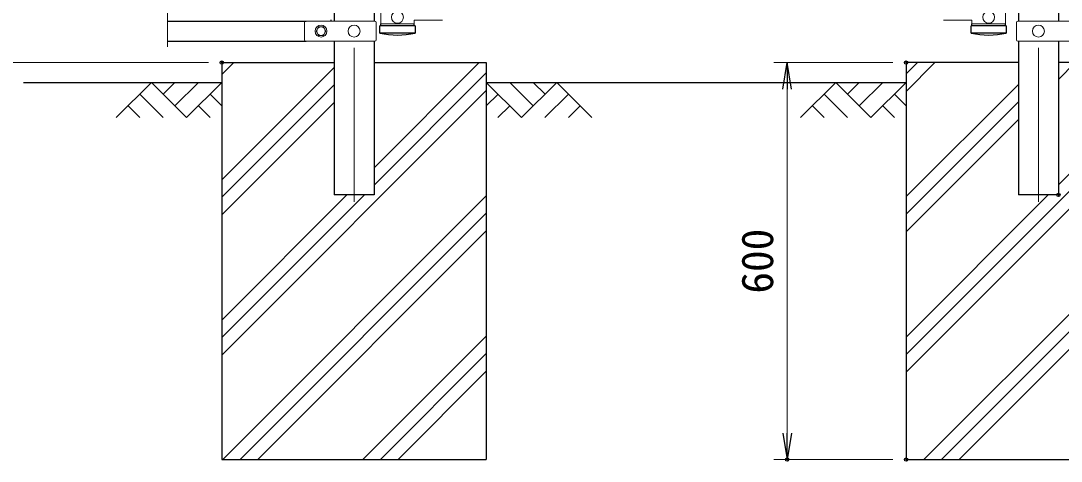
# Model space of a CAD drawing. Units: millimetres, scale not verified. Extents: x -4199 to 4201, y -2969 to 2971.
# Drawn here: x -3407 to -1833, y -783 to -118 of the extents above; entities that cross this region are included whole.
import ezdxf
from ezdxf.enums import TextEntityAlignment as Align

# ---------------------------------------------------------------- set-up
doc = ezdxf.new("R2010")
doc.units = ezdxf.units.MM
doc.header["$LTSCALE"] = 10
doc.header["$PDMODE"] = 32
doc.header["$PDSIZE"] = 5
doc.linetypes.add('USER1', pattern=[50.8, 31.75, -6.35, 6.35, -6.35])
for name, color, linetype, lineweight in [('0-0_D-STR1', 1, 'Continuous', 25), ('0-1_D-STR3', 3, 'Continuous', 13), ('0-2_D-BMK', 2, 'USER1', 13), ('0-3_D-STR-DIM', 7, 'Continuous', 13), ('0-7_D-BGD', 7, 'Continuous', 25), ('0-8_D-DCR-HCH', 7, 'Continuous', 13), ('0-9_D-STR4', 7, 'Continuous', 25)]:
    doc.layers.add(name, color=color, linetype=linetype, lineweight=lineweight)
doc.layers.add('0-4_0', color=7, linetype='Continuous')
doc.layers.add('0-5_Defpoints', color=8, linetype='Continuous')
doc.styles.add('ＭＳ ゴシック', font='')
doc.styles.get('ＭＳ ゴシック').set_extended_font_data('MS Gothic')

# ---------------------------------------------------------------- blocks, each defined once
blk = doc.blocks.new('_Open')
at = {"layer": '0-4_0'}
blk.add_line((-10, 1.667), (0, 0), dxfattribs=at)
blk.add_lwpolyline([(-10, -1.667), (0, 0), (-10, 0)], dxfattribs=at)

msp = doc.modelspace()

# ---------------------------------------------------------------- linework, layer by layer
at = {"layer": '0-0_D-STR1'}
for p, q in [((-2932.74, 321.5), (-2932.74, -118.26)), ((-2872.24, 321.5), (-2872.24, -118.26)), ((-1897.74, -65.46), (-1897.74, -118.26)), ((-1837.24, -65.46), (-1837.24, -118.26)), ((-3184.45, -118.26), (-2975.14, -118.26)), ((-2937.49, -116.01), (-2937.49, -118.26)), ((-2810.24, -125.25), (-2863.44, -125.25)), ((-2863.44, -136.25), (-2863.44, -125.25)), ((-2862.24, -125.25), (-2862.24, -122.25)), ((-2811.44, -125.25), (-2811.44, -122.25)), ((-2810.24, -125.25), (-2810.24, -136.25)), ((-1916.04, -125.25), (-1969.24, -125.25)), ((-1969.24, -136.25), (-1969.24, -125.25)), ((-1968.04, -125.25), (-1968.04, -122.25)), ((-1917.24, -125.25), (-1917.24, -122.25)), ((-1916.04, -125.25), (-1916.04, -136.25)), ((-2810.24, -136.25), (-2863.44, -136.25)), ((-1916.04, -136.25), (-1969.24, -136.25)), ((-3184.45, -148.26), (-2975.14, -148.26)), ((-2932.74, -148.26), (-2932.74, -380.76)), ((-2872.24, -148.26), (-2872.24, -380.76)), ((-1897.74, -148.26), (-1897.74, -380.76)), ((-1837.24, -148.26), (-1837.24, -380.76)), ((-2872.24, -380.76), (-2932.74, -380.76)), ((-1837.24, -380.76), (-1897.74, -380.76))]:
    msp.add_line(p, q, dxfattribs=at)
for centre in [(-2836.84, -19.82), (-1942.64, -19.82)]:
    msp.add_arc(centre, 119.43, 257.13052, 282.86948, dxfattribs=at)
at = {"layer": '0-1_D-STR3'}
for p, q in [((-2977.49, -120.26), (-2977.49, -146.26)), ((-2975.49, -118.26), (-2871.16, -118.26)), ((-2869.16, -120.26), (-2869.16, -146.26)), ((-1900.82, -120.26), (-1900.82, -146.26)), ((-1794.49, -118.26), (-1898.82, -118.26)), ((-2975.49, -148.26), (-2871.16, -148.26)), ((-1794.49, -148.26), (-1898.82, -148.26))]:
    msp.add_line(p, q, dxfattribs=at)
for points in [[(-2811.44, -77.25), (-2862.24, -77.25), (-2862.24, -122.25), (-2811.44, -122.25), (-2811.44, -116.75), (-2768.69, -116.75)], [(-1968.04, -77.25), (-1917.24, -77.25), (-1917.24, -122.25), (-1968.04, -122.25), (-1968.04, -116.75), (-2010.79, -116.75)]]:
    msp.add_lwpolyline(points, dxfattribs=at)
msp.add_lwpolyline([(-2959.99, -133.26), (-2956.25, -126.76), (-2948.73, -126.76), (-2944.99, -133.26), (-2948.73, -139.76), (-2956.25, -139.76)], close=True, dxfattribs=at)
for centre, radius in [((-2836.84, -112.25), 9), ((-1942.64, -112.25), 9), ((-2952.49, -133.26), 9), ((-2902.49, -133.26), 9), ((-1867.49, -133.26), 9), ((-2952.49, -133.26), 6.5)]:
    msp.add_circle(centre, radius, dxfattribs=at)
for centre, start, end in [((-2975.49, -120.26), 90, 180), ((-2871.16, -120.26), 0, 90), ((-1898.82, -120.26), 90, 180), ((-2975.49, -146.26), 180, 270), ((-2871.16, -146.26), 270, 0), ((-1898.82, -146.26), 180, 270)]:
    msp.add_arc(centre, 2, start, end, dxfattribs=at)
at = {"layer": '0-2_D-BMK'}
for p, q in [((-2902.49, 857.48), (-2902.49, -391.33)), ((-1867.49, 857.48), (-1867.49, -391.33))]:
    msp.add_line(p, q, dxfattribs=at)
at = {"layer": '0-3_D-STR-DIM'}
for p, q in [((-3184.45, -156.96), (-3184.45, 346.34)), ((-3122.49, -180.76), (-3645.92, -180.76)), ((-3122.49, -180.76), (-3525.92, -180.76)), ((-2087.49, -180.76), (-2267.49, -180.76)), ((-2247.49, -220.76), (-2247.49, -740.76)), ((-2087.49, -780.76), (-2267.49, -780.76))]:
    msp.add_line(p, q, dxfattribs=at)
at = {"layer": '0-5_Defpoints'}
for p in [(-3102.49, -180.76), (-2067.49, -180.76), (-1837.24, -380.76), (-2247.49, -780.76), (-2067.49, -780.76), (-2067.49, -780.76)]:
    msp.add_point(p, dxfattribs=at)
at = {"layer": '0-7_D-BGD'}
for p, q in [((-3402.49, -210.76), (-3102.49, -210.76)), ((-2702.49, -210.76), (-2067.49, -210.76))]:
    msp.add_line(p, q, dxfattribs=at)
at = {"layer": '0-8_D-DCR-HCH'}
for p, q in [((-3102.49, -198.69), (-3084.55, -180.76)), ((-3102.49, -357.79), (-2932.74, -188.04)), ((-2872.24, -339.68), (-2713.32, -180.76)), ((-2067.49, -224.35), (-2023.89, -180.76)), ((-2067.49, -197.84), (-2050.41, -180.76)), ((-1837.24, -206.24), (-1811.76, -180.76)), ((-2872.24, -366.19), (-2702.49, -196.44)), ((-1837.24, -365.34), (-1667.49, -195.59)), ((-3208.92, -210.76), (-3262.13, -263.97)), ((-3208.92, -210.76), (-3155.7, -263.97)), ((-3191.18, -228.49), (-3173.44, -210.76)), ((-3173.44, -246.23), (-3137.97, -210.76)), ((-3155.7, -263.97), (-3102.49, -210.76)), ((-3102.49, -384.31), (-2932.74, -214.56)), ((-2649.28, -263.97), (-2702.49, -210.76)), ((-2631.54, -246.23), (-2667.02, -210.76)), ((-2596.07, -210.76), (-2649.28, -263.97)), ((-2613.71, -228.59), (-2631.54, -210.76)), ((-2596.07, -210.76), (-2542.86, -263.97)), ((-2173.92, -210.76), (-2227.13, -263.97)), ((-2173.92, -210.76), (-2120.7, -263.97)), ((-2156.18, -228.49), (-2138.44, -210.76)), ((-2138.44, -246.23), (-2102.97, -210.76)), ((-2120.7, -263.97), (-2067.49, -210.76)), ((-2067.49, -383.45), (-1897.74, -213.7)), ((-3226.65, -228.49), (-3191.02, -263.97)), ((-3120.23, -228.49), (-3102.49, -246.15)), ((-3102.49, -622.96), (-2702.49, -222.96)), ((-2684.75, -228.49), (-2702.49, -246.15)), ((-2578.33, -228.49), (-2613.97, -263.97)), ((-2191.65, -228.49), (-2156.02, -263.97)), ((-2085.23, -228.49), (-2067.49, -246.15)), ((-2067.49, -622.1), (-1667.49, -222.1)), ((-3244.39, -246.23), (-3226.57, -263.97)), ((-3137.97, -246.23), (-3120.15, -263.97)), ((-3102.49, -410.83), (-2932.74, -241.08)), ((-2667.02, -246.23), (-2684.84, -263.97)), ((-2560.59, -246.23), (-2578.41, -263.97)), ((-2209.39, -246.23), (-2191.57, -263.97)), ((-2102.97, -246.23), (-2085.15, -263.97)), ((-2067.49, -409.97), (-1897.74, -240.22)), ((-2067.49, -648.62), (-1667.49, -248.62)), ((-2067.49, -436.49), (-1897.74, -266.74)), ((-3102.49, -596.44), (-2886.81, -380.76)), ((-3102.49, -569.93), (-2913.32, -380.76)), ((-3101.19, -780.76), (-2702.49, -382.06)), ((-2067.49, -595.59), (-1852.66, -380.76)), ((-3074.68, -780.76), (-2702.49, -408.57)), ((-2040.53, -780.76), (-1667.49, -407.72)), ((-3048.16, -780.76), (-2702.49, -435.09)), ((-2014.02, -780.76), (-1667.49, -434.23)), ((-1987.5, -780.76), (-1667.49, -460.75)), ((-2889.06, -780.76), (-2702.49, -594.19)), ((-2862.54, -780.76), (-2702.49, -620.71)), ((-2836.03, -780.76), (-2702.49, -647.22))]:
    msp.add_line(p, q, dxfattribs=at)
at = {"layer": '0-9_D-STR4'}
for p, q in [((-3102.49, -180.76), (-3102.49, -780.76)), ((-3102.49, -180.76), (-2932.74, -180.76)), ((-2872.24, -180.76), (-2702.49, -180.76)), ((-2702.49, -180.76), (-2702.49, -780.76)), ((-2067.49, -180.76), (-2067.49, -780.76)), ((-1897.74, -180.76), (-2067.49, -180.76)), ((-1667.49, -180.76), (-1837.24, -180.76)), ((-3102.49, -780.76), (-2702.49, -780.76)), ((-2067.49, -780.76), (-1667.49, -780.76))]:
    msp.add_line(p, q, dxfattribs=at)

# ---------------------------------------------------------------- block references
at = {"layer": '0-3_D-STR-DIM', "xscale": 4, "yscale": 4}
for p, rotation in [((-2247.49, -180.76), 90), ((-2247.49, -780.76), 270)]:
    msp.add_blockref('_Open', p, dxfattribs=dict(at, rotation=rotation))

# ---------------------------------------------------------------- texts
at = {"layer": '0-3_D-STR-DIM', "style": 'ＭＳ ゴシック'}
msp.add_text('600', height=48.09, rotation=90, dxfattribs=at).set_placement((-2254.24, -530.01), align=Align.BOTTOM_LEFT)

doc.saveas('drawing.dxf')
